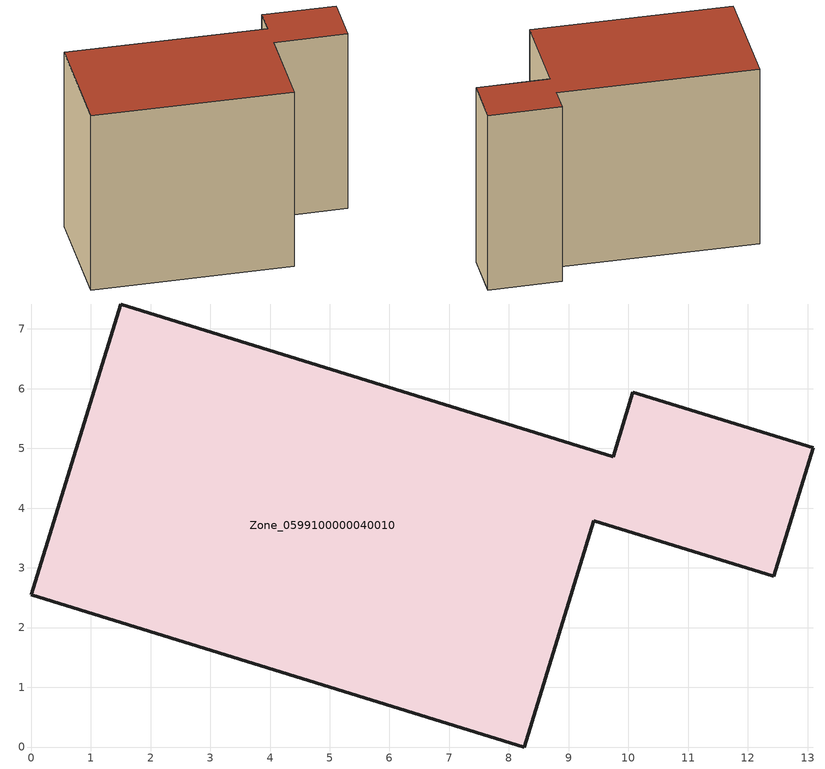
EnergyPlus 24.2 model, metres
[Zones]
Zone_0599100000040010
 floor ground (C_G): 10.08,5.94 13.1,5.01 12.44,2.86 9.42,3.79 8.25,0 0,2.55 1.5,7.42 9.75,4.86 z0
 wall outside (C_F): 1.5,7.42 0,2.55 8.25,0 9.42,3.79 12.44,2.86 13.1,5.01 10.08,5.94 9.75,4.86 1.5,7.42 z0:8.5
 roof outside (C_R): 12.44,2.86 13.1,5.01 10.08,5.94 9.75,4.86 1.5,7.42 0,2.55 8.25,0 9.42,3.79 z8.5
[BUILDING]
Pand.0599100000040010: North Axis=0; Terrain=City; Loads Convergence Tolerance Value=0.04; Temperature Convergence Tolerance Value=0.4; Solar Distribution=FullExterior; Maximum Number of Warmup Days=25; Minimum Number of Warmup Days=1
[Site:Location]
Rotterdam.The.Hague.AP_ZH_NLD Design_Conditions: Latitude=51.96; Longitude=4.45; Time Zone=1; Elevation=-4.5
[SITE:GROUNDTEMPERATURE:BUILDINGSURFACE]
18, 18, 18, 18, 18, 18, 18, 18, 18, 18, 18, 18
[MATERIAL] Thermal Absorptance=0.9; Solar Absorptance=0.7; Visible Absorptance=0.7
Name | Roughness | Thickness | Conductivity | Density | Specific Heat
G.TI.1975-1991 | MediumSmooth | 0.15 | 0.288461 | 540 | 1210
F.TI.1975-1991 | Rough | 0.3 | 0.230769 | 1920 | 840
R.TI.1975-1991 | MediumRough | 0.2 | 0.153846 | 1500 | 1000
[CONSTRUCTION]
C_G: G.TI.1975-1991
C_F: F.TI.1975-1991
C_R: R.TI.1975-1991
[ZONE]
Zone_0599100000040010: Type=1; Multiplier=1; Ceiling Height=Autocalculate; Volume=Autocalculate; Floor Area=autocalculate; Part of Total Floor Area=Yes
[ZONEINFILTRATION:DESIGNFLOWRATE]
Infil_Zone_0599100000040010: Zone or ZoneList or Space or SpaceList=Zone_0599100000040010; Schedule=AlwaysOn; Design Flow Rate Calculation Method=Flow/Area; Flow Rate per Floor Area=0.003; Constant Term Coefficient=1; Temperature Term Coefficient=0; Velocity Term Coefficient=0; Velocity Squared Term Coefficient=0
[HVACTEMPLATE:ZONE:IDEALLOADSAIRSYSTEM]
Zone_0599100000040010: Maximum Heating Supply Air Temperature=50; Minimum Cooling Supply Air Temperature=13; Maximum Heating Supply Air Humidity Ratio=0.0156; Minimum Cooling Supply Air Humidity Ratio=0.0077; Heating Limit=NoLimit; Cooling Limit=NoLimit; Dehumidification Control Type=ConstantSensibleHeatRatio; Cooling Sensible Heat Ratio=0.7; Dehumidification Setpoint=60; Humidification Control Type=None; Humidification Setpoint=30; Outdoor Air Method=None; Outdoor Air Flow Rate per Person=0.00944; Outdoor Air Flow Rate per Zone Floor Area=0; Outdoor Air Flow Rate per Zone=0; Demand Controlled Ventilation Type=None; Outdoor Air Economizer Type=NoEconomizer; Heat Recovery Type=None; Sensible Heat Recovery Effectiveness=0.7; Latent Heat Recovery Effectiveness=0.65
[ZONECONTROL:THERMOSTAT]
ThermostatControl_Zone_0599100000040010: Zone or ZoneList=Zone_0599100000040010; Control Type Schedule=DualSetpointControlType; Control 1=Thermostat_Zone_0599100000040010; Temperature Difference Between Cutout And Setpoint=0
[THERMOSTATSETPOINT:DUALSETPOINT]
Thermostat_Zone_0599100000040010: Heating Setpoint Temperature Schedule=HeatingSetpoint_Zone_0599100000040010; Cooling Setpoint Temperature Schedule=CoolingSetpoint_Zone_0599100000040010
[SCHEDULE:COMPACT]
HeatingSetpoint_Zone_0599100000040010: Through: 12/31, For: AllDays, Until: 24:00, 21
CoolingSetpoint_Zone_0599100000040010: Through: 12/31, For: AllDays, Until: 24:00, 24
DualSetpointControlType: Through: 12/31, For: AllDays, Until: 24:00, 4
AlwaysOn: Through: 12/31, For: AllDays, Until: 24:00, 1
